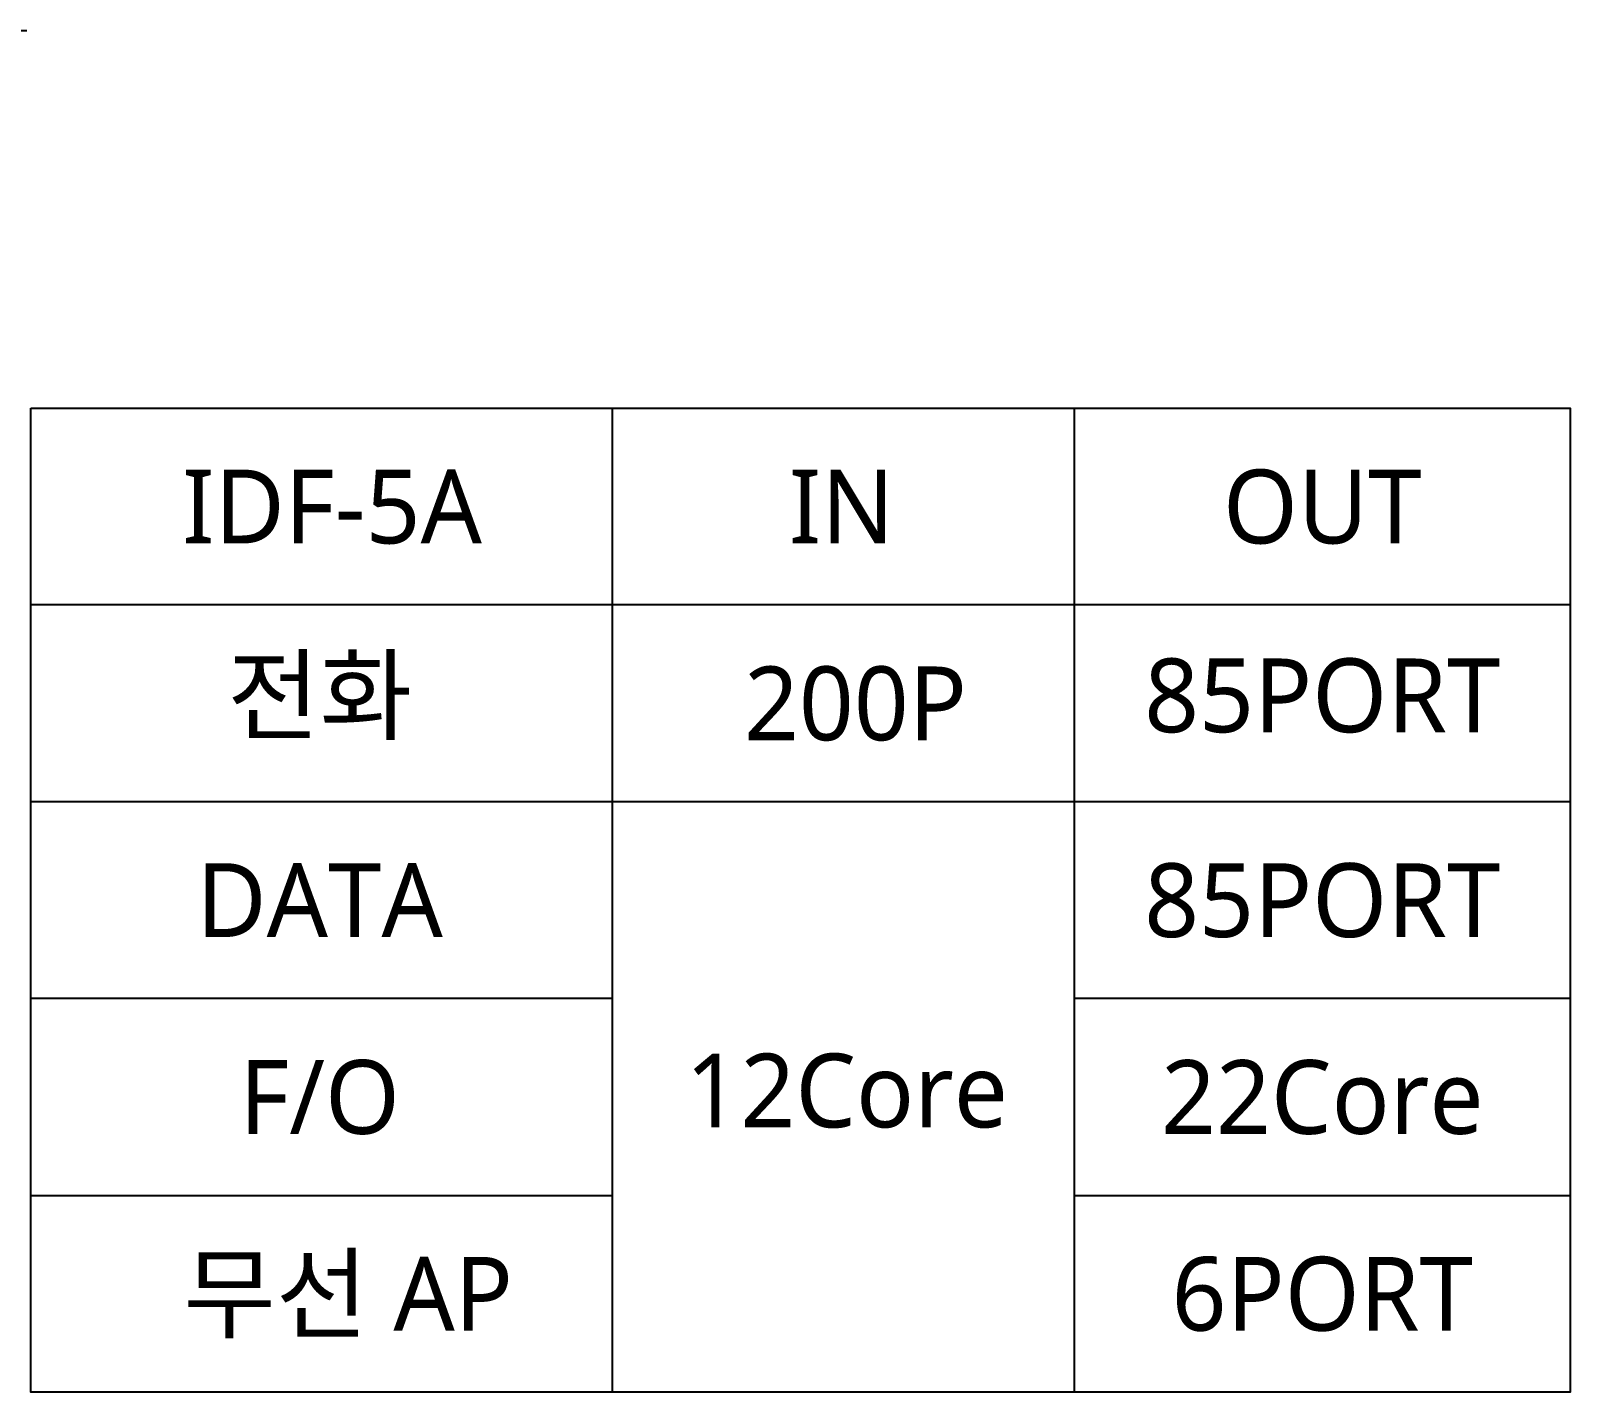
# Model space of a CAD drawing. Header units: millimetres. Extents: x -1589 to 88627, y 12943 to 76663.
# Drawn here: x 11989 to 18250, y 42856 to 48390 of the extents above; entities that cross this region are included whole.
import ezdxf
from ezdxf.enums import TextEntityAlignment as Align

# ---------------------------------------------------------------- set-up
doc = ezdxf.new("R2010")
doc.units = ezdxf.units.MM
doc.header["$LTSCALE"] = 200
doc.header["$PDSIZE"] = 100
for name, color, linetype in [('1', 1, 'Continuous'), ('form$0$SHEET$0$AA-BORD-FORM', 7, 'Continuous'), ('TEXT', 3, 'Continuous')]:
    doc.layers.add(name, color=color, linetype=linetype)
doc.styles.add('sukwoo', font='malgun.ttf')
doc.styles.add('돋움', font='Dotum.ttf')
doc.dimstyles.new('사본 STANDARD', dxfattribs={"dimscale": 10, "dimtxt": 3, "dimasz": 0.18, "dimexe": 1, "dimexo": 1, "dimgap": 0.5, "dimtad": 1, "dimdec": 0, "dimzin": 0, "dimdsep": 46, "dimtxsty": '돋움', "dimcen": 2, "dimadec": 0, "dimazin": 0, "dimtfac": 1, "dimtdec": 0, "dimtofl": 0, "dimtmove": 2, "dimatfit": 3, "dimfxl": 0, "dimtolj": 1, "dimtzin": 0, "dimarcsym": 0})

# ---------------------------------------------------------------- blocks, each defined once
blk = doc.blocks.new('*D6')
at = {"color": 0, "linetype": 'Continuous', "lineweight": -2}
for p, q in [((63516.08, 49182.48), (63441.45, 49182.48)), ((63451.45, 49180.68), (63451.45, 47184.29)), ((63515.98, 47182.49), (63441.45, 47182.49))]:
    blk.add_line(p, q, dxfattribs=at)
at = {"color": 0, "linetype": 'Continuous'}
for points in [[(63451.15, 49180.68), (63451.75, 49180.68), (63451.45, 49182.48)], [(63451.15, 47184.29), (63451.75, 47184.29), (63451.45, 47182.49)]]:
    blk.add_solid(points, dxfattribs=at)
at = {"layer": 'Defpoints', "color": 0, "linetype": 'Continuous'}
for p in [(63526.08, 49182.48), (63451.45, 47182.49), (63525.98, 47182.49)]:
    blk.add_point(p, dxfattribs=at)
at = {"color": 0, "linetype": 'Continuous', "insert": (63431.43, 48182.49), "char_height": 30, "attachment_point": 5, "rotation": 90, "style": '돋움'}
blk.add_mtext('\\A1;2000', dxfattribs=at)
blk = doc.blocks.new('rack2000')
at = {"color": 7, "linetype": 'Continuous'}
dim = blk.add_linear_dim(base=(10, 0), p1=(84.63, 1999.99), p2=(84.53, 0), angle=90, dimstyle='사본 STANDARD', dxfattribs=at)
dim.commit()
dim.dimension.update_dxf_attribs({"geometry": '*D6', "text_midpoint": (-10.02, 999.99), "insert": (-63441.45, -47182.49)})

msp = doc.modelspace()

# ---------------------------------------------------------------- linework, layer by layer
at = {"layer": '1', "color": 8}
for p, q in [((14353.1, 46855.8), (14353.1, 42855.8)), ((16233.1, 46855.8), (16233.1, 42855.8)), ((18250, 45255.8), (11988.8, 45255.8)), ((14353.1, 44455.8), (11988.8, 44455.8)), ((18250, 44455.8), (16233.1, 44455.8)), ((11988.8, 43655.8), (14353.1, 43655.8)), ((16233.1, 43655.8), (18250, 43655.8))]:
    msp.add_line(p, q, dxfattribs=at)
at = {"layer": '1', "color": 1}
msp.add_line((18250, 46055.8), (11988.8, 46055.8), dxfattribs=at)
msp.add_lwpolyline([(11988.8, 46855.8), (18250, 46855.8), (18250, 42855.8), (11988.8, 42855.8)], close=True, dxfattribs=at)

# ---------------------------------------------------------------- block references
at = {"layer": 'form$0$SHEET$0$AA-BORD-FORM', "xscale": 10, "yscale": 10, "zscale": 10}
msp.add_blockref('rack2000', (11227.7, 48389.9), dxfattribs=at)

# ---------------------------------------------------------------- texts
at = {"layer": 'TEXT', "color": 3, "style": 'sukwoo'}
for s, p in [('IDF-5A', (13214.1, 46455.8)), ('IN', (15286, 46455.8)), ('OUT', (17241.6, 46455.8))]:
    msp.add_text(s, height=300, dxfattribs=at).set_placement(p, align=Align.MIDDLE_CENTER)
at = {"layer": 'TEXT', "color": 7, "style": 'sukwoo'}
for s, p in [('전화', (13163.8, 45688.3)), ('85PORT', (17241.6, 45688.3)), ('200P', (15342.9, 45655.8)), ('DATA', (13163.8, 44855.8)), ('85PORT', (17241.6, 44855.8)), ('F/O', (13163.8, 44055.8)), ('12Core', (15307.3, 44082.2)), ('22Core', (17241.6, 44055.8)), ('무선 AP', (13279.5, 43255.8)), ('6PORT', (17241.6, 43255.8))]:
    msp.add_text(s, height=300, dxfattribs=at).set_placement(p, align=Align.MIDDLE_CENTER)

doc.saveas('drawing.dxf')
